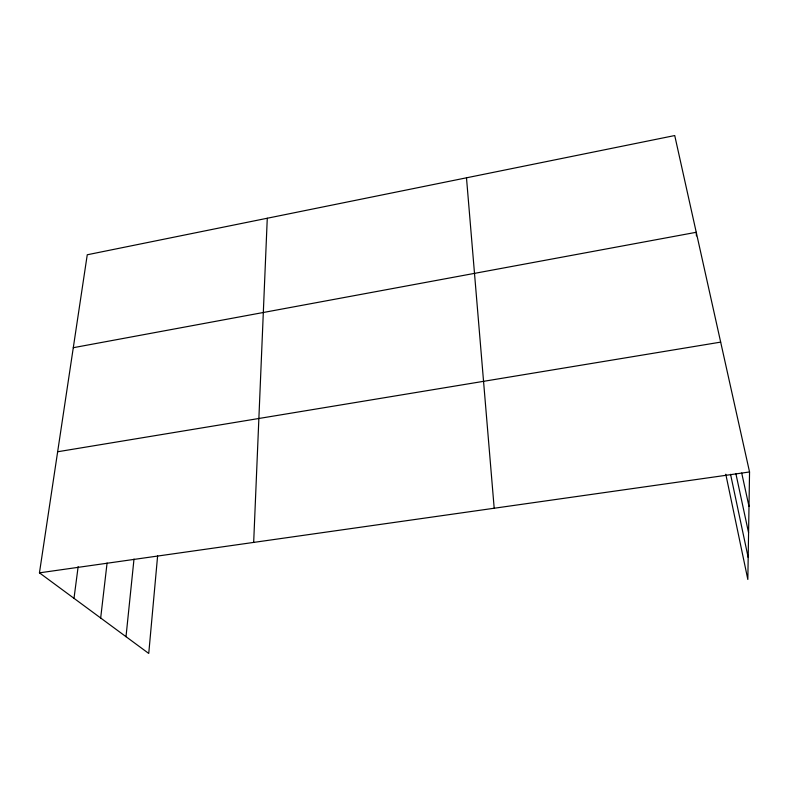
<?xml version="1.0" encoding="UTF-8"?>
<svg xmlns="http://www.w3.org/2000/svg" width="789" height="789" viewBox="0 0 789 789"><rect width="100%" height="100%" fill="white"/><g stroke="black" fill="none" stroke-linecap="round" stroke-linejoin="round"><path stroke-width="1.18" d="M157.622 555.811L148.746 653.45L39.45 572.844L87.254 254.768L674.733 135.55L749.55 471.96L747.834 579.471L725.791 474.228M253.673 542.408L267.274 218.237M126.003 636.684L134.002 559.036M100.676 617.994L107.077 563.011M73.998 598.318L78.15 566.65M73.288 347.702L696.243 232.291L696.431 235.901M57.646 451.762L720.673 342.12M39.45 572.844L749.55 471.96M741.709 473.025L748.998 506.449M735.89 473.706L748.574 532.753M730.555 474.307L748.179 557.478M466.486 177.811L494.19 508.234"/></g></svg>
